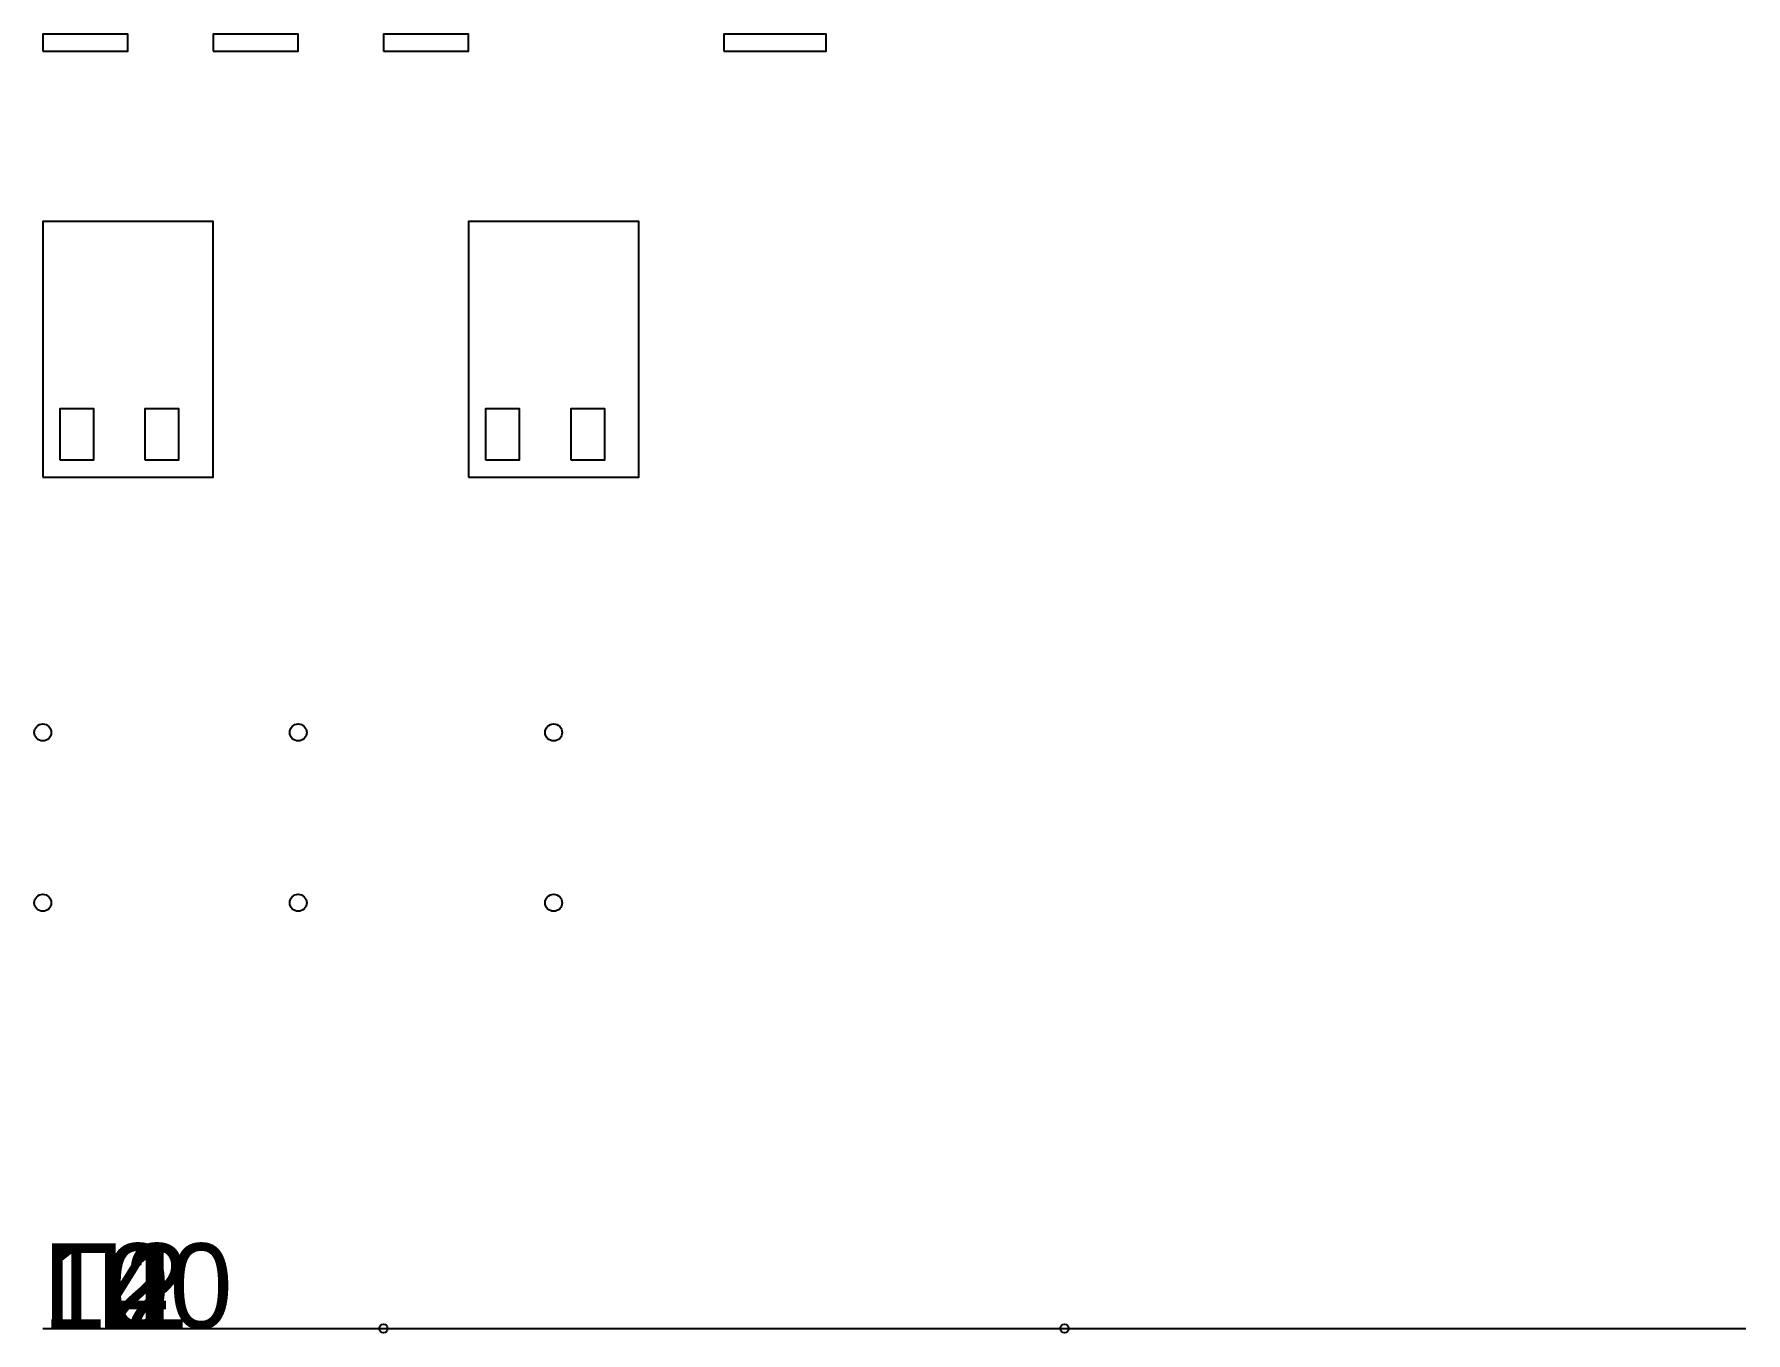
# Model space of a CAD drawing. Header units: metres. Extents: x -0.1 to 20, y -0.1 to 15.2.
import ezdxf

# ---------------------------------------------------------------- set-up
doc = ezdxf.new("R2010")
doc.units = ezdxf.units.M
for name, color, linetype in [('LIGHT', 7, 'Continuous'), ('PIPE', 7, 'Continuous'), ('SANITARY', 7, 'Continuous'), ('WINDOWS', 7, 'Continuous')]:
    doc.layers.add(name, color=color, linetype=linetype)

# ---------------------------------------------------------------- blocks, each defined once
blk = doc.blocks.new('VALVE')
blk.add_line((-0.1, 0), (0.1, 0))
blk.add_circle((0, 0), 0.05)
blk = doc.blocks.new('LAMP')
blk.add_circle((0, 0), 0.1)
blk = doc.blocks.new('WC')
blk.add_lwpolyline([(0, 0), (0.4, 0), (0.4, 0.6), (0, 0.6)], close=True)
blk = doc.blocks.new('BATHROOM')
blk.add_lwpolyline([(0, 0), (2, 0), (2, 3), (0, 3)], close=True)
for p in [(0.2, 0.2), (1.2, 0.2)]:
    blk.add_blockref('WC', p)
blk = doc.blocks.new('WINDOW')
blk.add_lwpolyline([(0, 0), (1, 0), (1, 0.2), (0, 0.2)], close=True)
blk = doc.blocks.new('*U12')
blk.add_lwpolyline([(0, 0), (1.2, 0), (1.2, 0.2), (0, 0.2)], close=True)

msp = doc.modelspace()

# ---------------------------------------------------------------- linework, layer by layer
at = {"layer": 'PIPE'}
msp.add_line((0, 0), (20, 0), dxfattribs=at)

# ---------------------------------------------------------------- block references
at = {"layer": 'LIGHT', "row_count": 2, "column_count": 3, "row_spacing": 2, "column_spacing": 3}
msp.add_blockref('LAMP', (0, 5), dxfattribs=at)
at = {"layer": 'PIPE'}
for p in [(4, 0), (12, 0)]:
    msp.add_blockref('VALVE', p, dxfattribs=at)
at = {"layer": 'SANITARY'}
for p in [(0, 10), (5, 10)]:
    msp.add_blockref('BATHROOM', p, dxfattribs=at)
at = {"layer": 'WINDOWS'}
ref = msp.add_blockref('WINDOW', (0, 15), dxfattribs=at)
ref.add_attrib('TYPE', 'Π1', (0, 0), dxfattribs={"layer": '0', "height": 1})
ref.add_attrib('W', '100', (0, 0), dxfattribs={"layer": '0', "height": 1})
ref.add_attrib('H', '140', (0, 0), dxfattribs={"layer": '0', "height": 1})
ref = msp.add_blockref('WINDOW', (2, 15), dxfattribs=at)
ref.add_attrib('TYPE', 'Π1', (0, 0), dxfattribs={"layer": '0', "height": 1})
ref.add_attrib('W', '100', (0, 0), dxfattribs={"layer": '0', "height": 1})
ref.add_attrib('H', '140', (0, 0), dxfattribs={"layer": '0', "height": 1})
ref = msp.add_blockref('WINDOW', (4, 15), dxfattribs=at)
ref.add_attrib('TYPE', 'Π1', (0, 0), dxfattribs={"layer": '0', "height": 1})
ref.add_attrib('W', '100', (0, 0), dxfattribs={"layer": '0', "height": 1})
ref.add_attrib('H', '140', (0, 0), dxfattribs={"layer": '0', "height": 1})
ref = msp.add_blockref('*U12', (8, 15), dxfattribs=at)
ref.add_attrib('TYPE', 'Π2', (0, 0), dxfattribs={"layer": '0', "height": 1})
ref.add_attrib('W', '120', (0, 0), dxfattribs={"layer": '0', "height": 1})
ref.add_attrib('H', '140', (0, 0), dxfattribs={"layer": '0', "height": 1})

doc.saveas('drawing.dxf')
